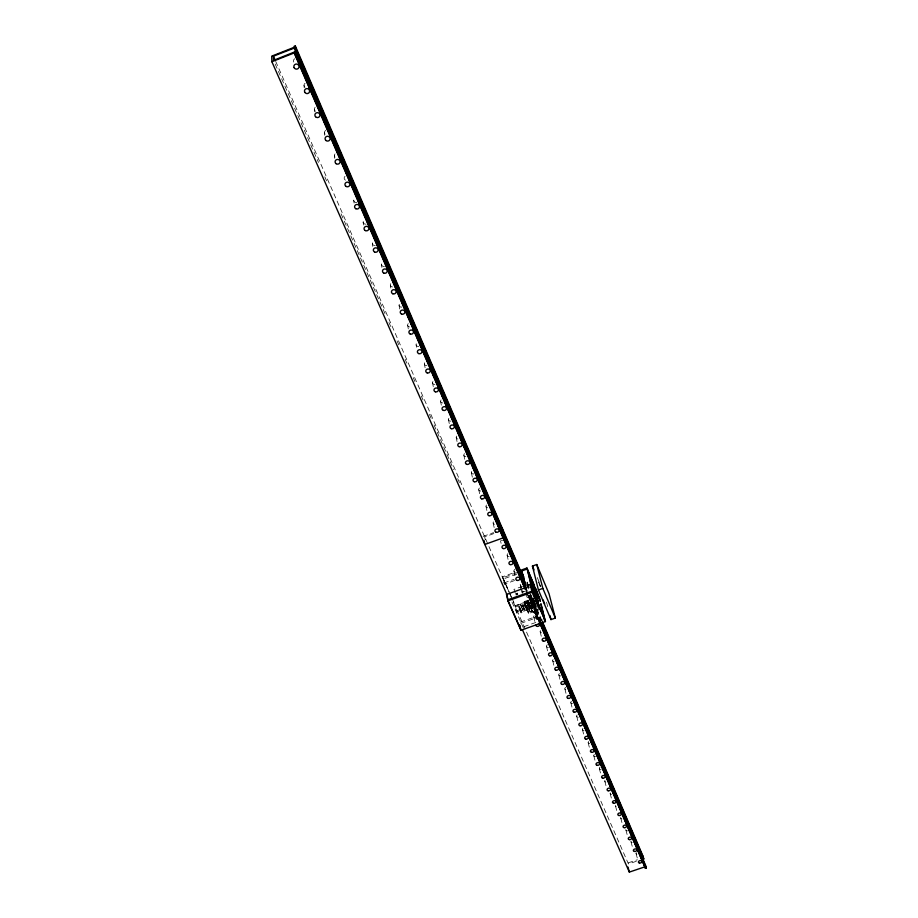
<?xml version="1.0" encoding="UTF-8"?>
<svg xmlns="http://www.w3.org/2000/svg" width="918" height="918" viewBox="0 0 918 918"><rect width="100%" height="100%" fill="white"/><g stroke="black" fill="none" stroke-linecap="round" stroke-linejoin="round"><path stroke-width="0.69" stroke-dasharray="4.59 3.44" d="M533.783 606.35L534.402 607.521L534.035 605.88M536.192 599.993L532.222 601.416L533.197 604.767M529.709 605.341L531.224 608.657L530.856 607.005M530.937 606.936L529.043 602.552L529.904 605.582M531.247 608.623L527.253 610.068L526.989 608.726M530.409 605.719C530.753 602.185 524.167 603.642 525.727 606.385M535.423 607.028L520.85 612.214L520.495 610.527M521.952 612.696L519.657 606.339L521.917 612.731L521.126 613.006L520.104 609.196M520.804 612.18L520.116 610.768M537.443 607.659L534.746 608.588L533.932 605.559M534.402 607.521L538.384 606.11M526.266 607.98C525.658 613.281 534.356 610.585 530.753 606.695M536.582 601.072L532.612 602.495L532.979 604.136M527.643 611.147L525.463 605.042M527.253 610.068L526.381 608.301M529.434 603.619L529.801 605.26M529.043 602.552L525.073 603.964L526.025 607.326M483.109 536.399L493.597 532.612M493.838 533.576L484.693 536.881L485.725 541.769M514.585 580.555L504.498 584.169L502.582 576.756L515.388 572.166M516.903 572.683L502.8 577.743L510.041 594.233M516.8 574.152L503.339 578.971L504.498 584.169M503.948 582.941L514.057 579.315M528.561 587.21L528.734 587.922L527.77 583.263L531.683 581.863M522.491 586.338L513.942 589.402L515.698 594.141M526.966 586.132L529.571 585.191M517.786 594.359L517.419 593.166L515.824 593.716L516.168 595.22M527.265 590.481L523.363 591.869L522.847 590.653M528.825 596.93L527.23 597.503L526.152 595.013M533.748 600.211L538.35 619.042L536.766 619.604L530.833 596.998L532.383 596.448M524.212 601.577L528.183 600.154L528.722 601.393L529.812 605.972L525.83 607.395L524.212 601.577L525.83 607.395M531.361 599.029L535.332 597.607M530.707 599.42L532.933 598.628M533.415 598.857L531.866 599.42L530.833 596.998M533.691 599.075L515.09 605.708L516.283 610.952L516.811 612.157L535.492 605.501M516.811 612.157L515.388 605.914L532.727 599.729M524.752 602.805L528.722 601.393M524.408 609.919L522.193 604.159L524.408 609.919L522.835 610.481L520.632 604.721L532.417 600.521L534.609 606.293L529.112 608.244L526.909 602.483L529.112 608.244M534.207 600.28L515.618 606.913L513.391 601.841M519.668 606.339L518.831 606.798L519.691 609.598M520.976 606.236L532.784 602.024L532.417 600.521M533.725 602.231L519.163 607.418L519.634 609.426M531.637 603.367L532.417 603.08L532.933 604.296M525.291 606.167L529.284 604.744L528.183 600.154M532.474 603.608L535.137 602.656M528.653 605.077L527.701 602.197L528.653 605.077L523.145 607.039L522.79 605.524M531.878 604.365L532.658 604.09M532.004 604.767L534.242 603.964M536.996 603.424L533.002 604.836L531.889 600.257M516.283 610.952L534.976 604.296M522.835 610.481L522.48 608.967L524.052 608.404M528.757 606.729L534.242 604.778M527.965 595.392L532.394 605.57L533.174 605.295M526.875 607.705L530.833 606.305L531.361 607.521L532.474 612.122L528.493 613.534L526.875 607.705L528.493 613.534M533.358 605.559L537.971 603.757M527.414 608.932L531.361 607.521M538.487 604.985L534.528 606.396L535.653 610.986L539.623 609.575M527.965 612.306L531.935 610.895L530.833 606.305M537.994 609.724L534.655 610.918L539.646 622.496L534.528 601.588M534.356 613.66L533.587 611.434L534.368 611.147L534.356 613.66L535.137 613.373L534.368 611.147M534.85 611.698L536.422 611.136M533.828 612.444L534.62 612.168M520.276 622.14L537.81 615.909M535.71 617.171L537.294 616.609L532.715 597.79M520.804 623.345L538.327 617.125M523.948 626.673L544.661 619.317M628.291 862.84L637.367 859.764M636.3 861.291L628.451 863.953L512.864 600.992M531.556 609.713L529.87 605.811M525.073 603.964L526.45 607.131M532.612 602.495L533.232 603.665M532.222 601.416L533.587 604.583M518.888 606.626L519.898 608.864M521.103 612.995L520.058 610.608M519.186 607.429L519.829 608.703M534.746 608.588L533.427 605.432M521.504 587.589L521.068 587.428M516.513 594.416L516.168 593.602M502.582 576.756L509.26 591.972M509.823 593.235L511.487 597.044M512.049 598.306L515.388 605.914M275.698 61.414L509.995 594.451M510.569 595.759L512.29 599.683M275.171 64.03L318.489 162.44M324.846 176.876L326.579 180.812M341.083 213.814L386.111 316.113M388.957 322.528L390.689 326.464M397.046 340.899L398.779 344.835M405.125 359.259L406.858 363.195M413.215 377.631L414.947 381.567M421.305 396.002L423.037 399.938M429.394 414.374L431.127 418.31M434.03 424.954L453.664 469.546M457.692 478.668L459.425 482.604M511.946 601.967L523.49 628.176M528.986 586.372L528.47 585.454L528.745 586.751M520.632 604.721L522.48 608.967M533.587 611.434L534.104 612.639M529.284 604.744L529.812 605.972M531.935 610.895L532.474 612.122M526.519 584.709L529.915 592.615M530.478 593.935L541.792 620.293M530.42 594.933L541.7 621.211M530.329 595.002L535.309 606.603L533.748 607.154L528.757 595.564M530.019 595.621L540.782 620.648M529.675 595.426L540.404 620.361M529.353 595.105L540.691 621.566M529.043 595.426L540.369 621.761M528.516 595.828L539.899 622.335M528.24 595.713L539.577 622.025M527.62 594.921L539.348 622.129M517.304 594.394L516.823 593.2M527.77 583.263L527.253 582.035L528.32 586.487M537.282 577.548L540.507 585.202M516.444 594.485L516.042 593.28M528.975 586.086L528.091 584.399L528.837 587.038M522.686 592.305L522.216 590.836M539.336 583.24L538.682 581.943L539.256 584.043M519.852 608.542L520.139 609.518M522.342 591.158L522.514 591.892M533.278 603.505L533.955 605.341M533.737 606.511L533.312 605.1M520.07 610.883L519.806 609.942M539.646 584.043L540.392 586.636L539.314 584.204M529.066 588.025L528.757 587.107M533.22 605.146L532.899 604.205M526.657 607.406L527.127 608.795M526.06 607.693L525.589 606.305M529.043 587.669L528.607 586.659M516.639 593.441L516.949 594.451M522.755 591.02L523.076 591.708M516.547 593.407L516.834 594.394M522.847 591.33L523.214 592.121M636.048 853.522L637.769 859.799M631.022 841.886L632.387 846.901M625.915 830.09L627.269 835.093M620.752 818.133L622.427 824.387M615.508 806.015L616.839 811.007M610.172 793.645L611.526 798.717M604.79 781.195L606.121 786.244M599.328 768.561L600.946 774.746M593.785 755.755L595.071 760.689M588.163 742.754L589.448 747.688M582.471 729.58L584.043 735.72M576.688 716.212L578.248 722.328M546.531 602.139L547.908 607.509M570.824 702.649L572.063 707.526M564.868 688.89L566.096 693.744M558.832 674.925L560.347 680.972M552.705 660.753L553.898 665.573M546.485 646.375L547.954 652.377M534.368 601.852L538.981 621.589M534.001 605.169L535.125 609.759M540.174 631.779L541.528 637.344M530.547 593.992L536.766 619.604M532.153 604.572L532.394 605.57M526.668 582.689L528.538 590.435M529.675 595.105L533.151 609.265A2.02 1.584 -13.4 0 1 530.512 611.285A2.02 1.584 -13.4 0 1 529.893 608.611A2.02 1.584 -13.4 0 1 533.151 609.265M533.76 616.953L535.091 622.496M527.253 601.91L529.216 610.183M521.263 588.002L520.208 584.559L522.262 593.476M522.147 591.456L522.491 592.959M520.276 587.141L520.621 588.645M513.931 571.111L515.205 576.561M517.408 593.154L517.752 594.657M507.115 555.344L508.056 559.406M500.494 540.679L501.113 543.376M493.161 523.076L494.354 528.424M486.012 506.552L486.884 510.523M478.748 489.764L479.609 493.7M471.37 472.69L472.483 477.911M463.865 455.351L464.68 459.229M456.212 437.588L457.038 441.558M448.466 419.652L449.258 423.588M440.583 401.418L441.317 405.182M432.562 382.875L433.273 386.604M424.403 364.021L425.091 367.693M416.106 344.835L416.542 347.256M407.661 325.316L408.292 328.896M399.078 305.442L399.674 308.987M390.334 285.234L390.793 288.011M381.429 264.648L381.865 267.39M372.364 243.706L372.777 246.391M363.126 222.213L363.517 225.013M353.728 200.48L354.073 203.073M334.404 155.808L334.691 158.286M324.467 132.835L324.72 135.256M314.346 109.414L314.564 111.789M304.007 85.374L304.191 87.68M293.771 62.091A2.593 2.502 33.9 0 1 294.873 58.706M304.983 87.233A2.559 2.467 25.8 0 1 305.224 83.171M315.574 111.273A2.525 2.433 18 0 1 315.54 107.073M325.133 134.212A2.49 2.398 11.3 0 1 325.821 130.448M335.047 157.162A2.467 2.352 6.2 0 1 335.047 153.949M345.478 180.18A2.433 2.318 2.3 0 1 345.34 176.118M356.873 202.408A2.41 2.272 -0.6 0 1 354.623 198.472M366.064 224.141A2.387 2.238 -2.8 0 1 363.884 220.343M375.255 245.439A2.364 2.192 -4.6 0 1 372.995 241.813M384.447 266.312A2.341 2.157 -5.9 0 1 382.175 262.686M392.491 286.967A2.318 2.123 -7.1 0 1 391.332 283.111M401.694 307.117A2.306 2.077 -8 0 1 400.512 303.147M409.612 326.969A2.284 2.043 -8.7 0 1 408.533 323.343M418.826 346.407A2.261 2.008 -9.4 0 1 416.726 343.091M426.939 365.594A2.238 1.974 -10 0 1 424.724 362.644M434.914 384.447A2.226 1.939 -10.4 0 1 433.422 381.004M442.901 402.956A2.203 1.916 -10.9 0 1 441.845 399.341M450.91 421.144A2.18 1.882 -11.2 0 1 449.579 417.679M457.875 439.056A2.169 1.847 -11.5 0 1 456.739 436.073M465.942 456.682A2.146 1.813 -11.8 0 1 464.703 453.458M473.872 473.94A2.134 1.79 -12.1 0 1 471.6 471.439M480.78 491.05A2.111 1.756 -12.3 0 1 479.701 487.837M487.722 507.815A2.1 1.733 -12.5 0 1 486.506 505.015M494.561 524.281A2.077 1.71 -12.7 0 1 493.391 521.872M502.594 540.495A2.066 1.675 -12.9 0 1 501.308 540.461M509.203 556.538A2.043 1.652 -13 0 1 508.32 553.405M515.285 572.258A2.031 1.629 -13.2 0 1 515.262 569.149M521.355 587.531A2.02 1.606 -13.3 0 1 520.965 585.386M541.597 632.869A1.974 1.526 -13.7 0 1 540.495 630.586M548.448 647.442A1.951 1.503 -13.7 0 1 547.415 644.711M554.242 661.821A1.939 1.48 -13.8 0 1 553.106 659.514M561.162 675.877A1.928 1.457 -13.9 0 1 559.326 673.605M565.752 689.808A1.916 1.446 -14 0 1 565.672 687.352M572.58 703.67A1.905 1.423 -14.1 0 1 571.409 701.283M578.294 717.222A1.882 1.4 -14.1 0 1 577.904 717.188M577.227 716.947A1.882 1.4 -14.1 0 1 577.181 714.95M584.055 730.567A1.87 1.377 -14.2 0 1 582.964 728.33M589.872 743.729A1.859 1.366 -14.2 0 1 588.656 741.526M595.61 756.684A1.847 1.343 -14.3 0 1 594.371 754.458M601.256 769.468A1.836 1.32 -14.3 0 1 600.12 767.138M605.834 782.079A1.825 1.308 -14.4 0 1 604.973 780.346M611.572 794.563A1.813 1.285 -14.4 0 1 610.309 792.9M616.185 806.692A1.79 1.274 -14.5 0 1 615.485 805.568M621.979 818.925A1.779 1.251 -14.5 0 1 620.775 817.502M627.625 830.859A1.767 1.239 -14.6 0 1 625.892 829.654M632.227 842.655A1.756 1.216 -14.6 0 1 631.136 841.095M636.908 854.222A1.744 1.205 -14.6 0 1 636.289 852.57M528.527 603.011A1.997 1.572 -13.4 0 0 531.143 600.992A1.997 1.572 -13.4 0 0 527.919 600.349A1.997 1.572 -13.4 0 0 528.527 603.011M535.022 618.032A1.985 1.549 -13.5 0 0 537.627 616.047A1.985 1.549 -13.5 0 0 534.425 615.416A1.985 1.549 -13.5 0 0 535.022 618.032"/><path stroke-width="1.38" d="M536.56 601.106L537.202 602.254M523.685 578.122L295.309 45.9L294.024 46.405L294.081 47.334L271.705 56.159L271.877 61.735L507.356 595.587M526.186 588.886L295.825 53.267L295.699 51.511L273.541 60.381L273.403 56.17L295.424 47.621L295.309 45.9M271.877 61.735L294.46 52.831L525.406 589.126M525.176 589.218L294.529 53.783L295.825 53.267M520.517 570.33L526.921 568.035L533.966 584.605M532.429 566.062L536.755 564.513L549.09 593.9L555.344 618.043L550.984 619.593L538.418 589.976L532.429 566.062L534.046 569.894M519.473 571.765L527.161 569.011L539.646 598.341M521.378 575.001L522.95 574.438M522.434 577.468L524.006 576.906M523.203 582.678L524.786 582.104M530.156 584.296L530.948 584.009L535.183 593.923L537.191 602.047L536.387 602.334L532.13 592.385L530.156 584.296L534.391 594.21L536.181 601.038M541.023 603.895L545.441 621.566L520.919 630.264L507.918 600.854L506.506 594.485L525.647 587.646M507.918 600.854L532.784 591.984L526.921 568.035M538.418 589.976L542.836 588.392L536.755 564.513M532.13 592.385L532.933 592.099M534.391 594.21L535.183 593.923M541.918 623.288L642.141 856.517L643.025 856.219L643.793 858.984L642.841 859.076M644.62 865.502L645.515 865.204L646.295 868.003L645.4 868.313L539.922 623.448M522.388 629.656L629.335 872.1L644.975 866.799L645.4 868.313M544.649 603.688L544.167 602.713M538.453 606.775L538.361 605.272M506.506 594.485L507.057 595.725M520.678 629.232L507.688 599.833L532.543 590.962L545.177 620.534M273.403 56.17L275.125 60.106M542.354 621.612L643.025 856.219M295.424 47.621L524.775 581.794M542.263 622.519L643.793 858.984M298.545 56.939L525.498 585.076M301.437 64.421L525.165 584.915M542.09 624.309L642.554 858.009L642.141 856.517M525.589 586.246L294.139 48.138M541.207 622.679L645.515 865.204M540.943 623.081L646.295 868.003M295.55 54.793L294.414 52.154M311.42 91.525L313.118 95.483M323.32 119.179L325.018 123.127M330.687 136.3L332.408 140.397M333.521 142.887L335.231 146.834M337.491 152.101L338.627 154.74M342.598 163.955L344.319 168.051M345.432 170.541L347.13 174.489M357.331 198.196L359.041 202.144M361.876 208.73L363.597 212.838M364.71 215.317L366.431 219.413M367.544 221.892L369.828 227.32M371.515 231.118L372.639 233.746M376.609 242.96L378.342 247.08M380.58 252.186L381.716 254.814M388.521 270.615L390.219 274.574M395.887 287.736L397.62 291.855M398.722 294.322L401.017 299.761M402.692 303.537L403.828 306.176M407.787 315.39L409.52 319.51M410.633 321.977L412.331 325.924M414.592 331.191L415.728 333.831M419.733 343.217L421.431 347.165M422.532 349.632L424.231 353.579M427.065 360.166L428.798 364.297M429.899 366.752L432.206 372.192M432.734 373.339L435.04 378.778M436.704 382.554L437.84 385.181M439.011 387.993L440.709 391.952M441.81 394.407L443.543 398.538M444.645 400.994L448.076 409.072M450.91 415.659L452.62 419.606M453.71 422.062L455.408 426.009M458.289 432.78L459.987 436.727M461.088 439.183L462.821 443.314M463.923 445.758L469.018 457.612M470.188 460.434L471.898 464.382M472.988 466.826L474.732 470.968M475.822 473.413L482.099 488.089M484.899 494.481L486.632 498.623M487.733 501.067L489.432 505.015M489.478 505.21L491.176 509.169M492.266 511.601L494.01 515.744M495.1 518.188L497.407 523.65M497.935 524.775L500.241 530.237M501.905 533.989L503.041 536.628L504.097 536.238L504.682 538.809L503.626 539.187L503.305 537.81L484.819 544.477L483.958 540.438M504.166 539.256L505.91 543.399M507 545.831L508.744 549.974M509.834 552.406L513.277 560.508M514.367 562.941L520.644 577.606M521.722 580.038L523.421 583.986M540.977 624.768L554.621 656.542M555.711 658.963L559.154 667.065M560.232 669.497L561.988 673.64M563.067 676.073L568.219 688.11M569.355 690.749L571.053 694.696M572.132 697.118L573.876 701.272M574.966 703.693L593.143 746.001M594.221 748.422L605.031 773.633M606.11 776.054L607.865 780.208M608.944 782.629L627.12 824.938M628.199 827.359L639.02 852.57M640.087 854.979L641.854 859.145M642.921 861.554L644.677 865.72M540.14 623.345L644.975 866.799M527.46 594.21L521.654 570.985L522.181 572.224M536.273 597.434L538.373 602.357M532.784 591.984L545.441 621.566M536.468 602.185L536.996 603.424L535.86 598.846M535.596 588.427L540.335 601.118M536.032 592.03L533.427 585.913L533.714 586.9M534.861 591.203L535.389 592.42L534.287 587.968M542.836 588.392L555.344 618.043M537.523 604.331L537.891 605.501M533.232 585.833L532.417 584.066L532.658 585.34M533.312 587.233L534.161 589.012L533.691 587.107M537.237 602.093L537.558 603.172M537.432 602.851L536.192 599.993L536.296 600.82M543.926 602.105L543.204 599.982M533.197 586.912C538.258 599.42 528.699 572.545 533.163 587.084M532.968 586.269L532.532 585.259M537.064 603.023L536.605 601.91M536.961 602.713L536.582 601.301M628.004 867.062L629.335 872.1M549.962 615.565L550.984 619.593M539.13 597.136L540.163 601.301M540.863 604.067L544.661 619.317M535.091 588.22L538.258 601.015M539.199 604.79L540.22 608.932M538.487 604.985L539.623 609.575L538.533 606.052M532.142 580.727L537.592 602.77M527.689 570.25L533.071 592.213M525.062 583.228L525.601 585.489M522.491 573.52L525.153 584.594M501.457 529.778L501.148 528.412L502.192 528.034L502.777 530.558L501.687 530.742M519.76 625.181L520.919 630.264M519.542 625.319L520.15 628.027M507.356 597.067L508.239 601.072M294.46 52.831L294.529 53.783M538.464 623.288A1.997 1.561 -13.5 0 1 539.577 625.147A1.997 1.561 -13.5 0 1 537.214 626.386A1.997 1.561 -13.5 0 1 535.756 624.71M531.683 581.863L531.166 580.635L532.773 586.304L531.683 581.863M294.116 67.634A2.616 2.525 32.2 0 0 298.591 68.081A2.616 2.525 32.2 0 0 296.629 64.053A2.616 2.525 32.2 0 0 294.116 67.634M304.914 92.431A2.582 2.49 24.2 0 0 309.343 92.248A2.582 2.49 24.2 0 0 306.853 88.587A2.582 2.49 24.2 0 0 304.914 92.431M315.528 116.712A2.547 2.456 16.6 0 0 319.831 115.92A2.547 2.456 16.6 0 0 316.894 112.696A2.547 2.456 16.6 0 0 315.528 116.712M325.982 140.5A2.513 2.41 10.3 0 0 330.067 139.134A2.513 2.41 10.3 0 0 326.739 136.392A2.513 2.41 10.3 0 0 325.982 140.5M336.126 163.691A2.49 2.364 5.4 0 0 340.062 162.061A2.49 2.364 5.4 0 0 336.585 159.617A2.49 2.364 5.4 0 0 336.126 163.691M346.086 186.434A2.456 2.329 1.8 0 0 349.85 184.575A2.456 2.329 1.8 0 0 346.258 182.407A2.456 2.329 1.8 0 0 346.086 186.434M355.714 208.673A2.433 2.284 -1 0 0 359.454 206.837A2.433 2.284 -1 0 0 355.897 204.714A2.433 2.284 -1 0 0 355.714 208.673M365.307 230.567A2.41 2.249 -3.1 0 0 368.875 228.525A2.41 2.249 -3.1 0 0 365.203 226.677A2.41 2.249 -3.1 0 0 365.307 230.567M374.59 251.991A2.387 2.203 -4.8 0 0 378.124 249.971A2.387 2.203 -4.8 0 0 374.498 248.17A2.387 2.203 -4.8 0 0 374.59 251.991M383.85 273.105A2.364 2.169 -6.1 0 0 387.189 270.879A2.364 2.169 -6.1 0 0 383.483 269.364A2.364 2.169 -6.1 0 0 383.85 273.105M392.789 293.76A2.341 2.134 -7.2 0 0 396.117 291.58A2.341 2.134 -7.2 0 0 392.445 290.088A2.341 2.134 -7.2 0 0 392.789 293.76M401.579 314.059A2.318 2.088 -8.1 0 0 404.872 311.902A2.318 2.088 -8.1 0 0 401.246 310.445A2.318 2.088 -8.1 0 0 401.579 314.059M410.208 333.991A2.295 2.054 -8.8 0 0 413.49 331.868A2.295 2.054 -8.8 0 0 409.898 330.446A2.295 2.054 -8.8 0 0 410.208 333.991M418.688 353.579A2.284 2.02 -9.5 0 0 421.947 351.479A2.284 2.02 -9.5 0 0 418.39 350.091A2.284 2.02 -9.5 0 0 418.688 353.579M427.18 372.88A2.261 1.985 -10 0 0 430.244 370.62A2.261 1.985 -10 0 0 426.618 369.484A2.261 1.985 -10 0 0 427.18 372.88M435.373 391.802A2.238 1.951 -10.5 0 0 438.414 389.576A2.238 1.951 -10.5 0 0 434.822 388.463A2.238 1.951 -10.5 0 0 435.373 391.802M443.417 410.403A2.226 1.916 -10.9 0 0 446.446 408.2A2.226 1.916 -10.9 0 0 442.889 407.122A2.226 1.916 -10.9 0 0 443.417 410.403M451.335 428.695A2.203 1.893 -11.2 0 0 454.341 426.526A2.203 1.893 -11.2 0 0 450.818 425.459A2.203 1.893 -11.2 0 0 451.335 428.695M459.126 446.676A2.18 1.859 -11.6 0 0 462.098 444.53A2.18 1.859 -11.6 0 0 458.621 443.497A2.18 1.859 -11.6 0 0 459.126 446.676M466.78 464.359A2.169 1.825 -11.9 0 0 469.741 462.247A2.169 1.825 -11.9 0 0 466.298 461.226A2.169 1.825 -11.9 0 0 466.78 464.359M474.308 481.743A2.146 1.802 -12.1 0 0 477.245 479.666A2.146 1.802 -12.1 0 0 473.837 478.668A2.146 1.802 -12.1 0 0 474.308 481.743M481.721 498.864A2.134 1.767 -12.3 0 0 484.635 496.799A2.134 1.767 -12.3 0 0 481.261 495.835A2.134 1.767 -12.3 0 0 481.721 498.864M489.007 515.698A2.111 1.744 -12.5 0 0 491.91 513.667A2.111 1.744 -12.5 0 0 488.56 512.714A2.111 1.744 -12.5 0 0 489.007 515.698M496.179 532.256A2.1 1.71 -12.7 0 0 499.059 530.26A2.1 1.71 -12.7 0 0 495.743 529.319A2.1 1.71 -12.7 0 0 496.179 532.256M503.236 548.562A2.077 1.687 -12.9 0 0 506.093 546.577A2.077 1.687 -12.9 0 0 502.812 545.671A2.077 1.687 -12.9 0 0 503.236 548.562M510.178 564.604A2.066 1.652 -13 0 0 513.024 562.654A2.066 1.652 -13 0 0 509.777 561.759A2.066 1.652 -13 0 0 510.178 564.604M517.155 580.428A2.043 1.629 -13.2 0 0 519.817 578.351A2.043 1.629 -13.2 0 0 516.513 577.674A2.043 1.629 -13.2 0 0 517.155 580.428M543.456 641.2A1.985 1.538 -13.6 0 0 546.061 639.226A1.985 1.538 -13.6 0 0 542.871 638.607A1.985 1.538 -13.6 0 0 543.456 641.2M549.79 655.819A1.974 1.515 -13.7 0 0 552.384 653.88A1.974 1.515 -13.7 0 0 549.216 653.272A1.974 1.515 -13.7 0 0 549.79 655.819M556.021 670.22A1.951 1.492 -13.8 0 0 558.603 668.304A1.951 1.492 -13.8 0 0 555.459 667.707A1.951 1.492 -13.8 0 0 556.021 670.22M562.16 684.415A1.939 1.469 -13.9 0 0 564.731 682.51A1.939 1.469 -13.9 0 0 561.609 681.936A1.939 1.469 -13.9 0 0 562.16 684.415M568.219 698.391A1.928 1.446 -14 0 0 570.766 696.521A1.928 1.446 -14 0 0 567.68 695.947A1.928 1.446 -14 0 0 568.219 698.391M574.186 712.173A1.916 1.423 -14 0 0 576.711 710.314A1.916 1.423 -14 0 0 573.658 709.763A1.916 1.423 -14 0 0 574.186 712.173M580.061 725.748A1.893 1.4 -14.1 0 0 582.574 723.912A1.893 1.4 -14.1 0 0 579.545 723.373A1.893 1.4 -14.1 0 0 580.061 725.748M585.845 739.128A1.882 1.388 -14.2 0 0 588.346 737.315A1.882 1.388 -14.2 0 0 585.34 736.787A1.882 1.388 -14.2 0 0 585.845 739.128M591.559 752.312A1.87 1.366 -14.2 0 0 594.049 750.522A1.87 1.366 -14.2 0 0 591.066 750.006A1.87 1.366 -14.2 0 0 591.559 752.312M597.193 765.325A1.859 1.343 -14.3 0 0 599.661 763.546A1.859 1.343 -14.3 0 0 596.7 763.042A1.859 1.343 -14.3 0 0 597.193 765.325M602.736 778.143A1.847 1.32 -14.3 0 0 605.191 776.387A1.847 1.32 -14.3 0 0 602.265 775.894A1.847 1.32 -14.3 0 0 602.736 778.143M608.209 790.777A1.836 1.308 -14.4 0 0 610.654 789.044A1.836 1.308 -14.4 0 0 607.739 788.562A1.836 1.308 -14.4 0 0 608.209 790.777M613.603 803.239A1.825 1.285 -14.4 0 0 616.035 801.529A1.825 1.285 -14.4 0 0 613.144 801.058A1.825 1.285 -14.4 0 0 613.603 803.239M618.927 815.528A1.802 1.274 -14.5 0 0 621.337 813.841A1.802 1.274 -14.5 0 0 618.48 813.382A1.802 1.274 -14.5 0 0 618.927 815.528M624.171 827.657A1.79 1.251 -14.5 0 0 626.569 825.982A1.79 1.251 -14.5 0 0 623.735 825.523A1.79 1.251 -14.5 0 0 624.171 827.657M629.346 839.614A1.779 1.239 -14.5 0 0 631.733 837.962A1.779 1.239 -14.5 0 0 628.922 837.514A1.779 1.239 -14.5 0 0 629.346 839.614M634.453 851.411A1.767 1.216 -14.6 0 0 636.828 849.77A1.767 1.216 -14.6 0 0 634.028 849.334A1.767 1.216 -14.6 0 0 634.453 851.411M639.49 863.046A1.756 1.205 -14.6 0 0 641.854 861.428A1.756 1.205 -14.6 0 0 639.077 861.004A1.756 1.205 -14.6 0 0 639.49 863.046"/></g></svg>
